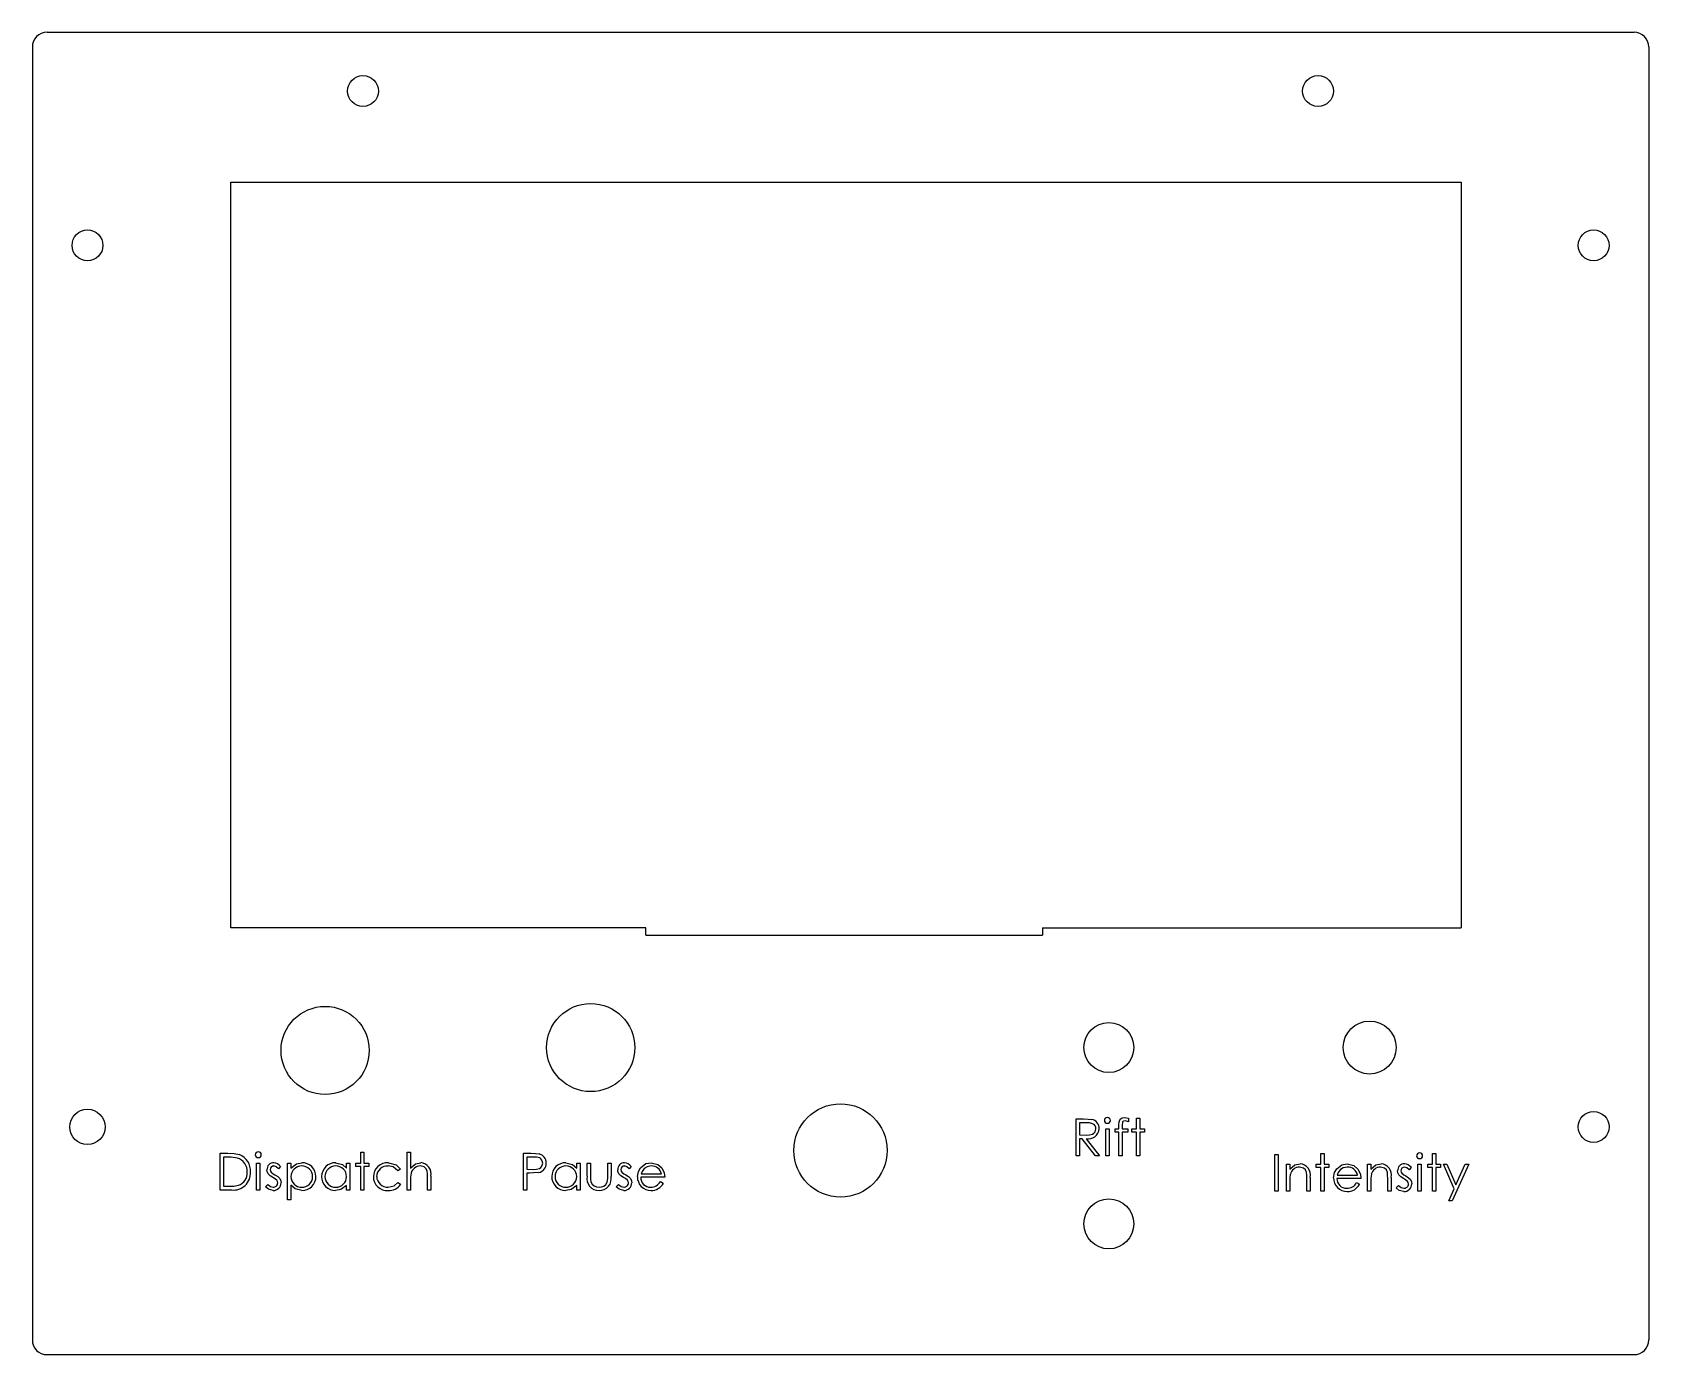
# Model space of a CAD drawing. Extents: x 34 to 254, y 64 to 244.
import ezdxf

# ---------------------------------------------------------------- set-up
doc = ezdxf.new("R2010")
doc.units = 0
doc.header["$MEASUREMENT"] = 0
doc.layers.get('0').update_dxf_attribs({"linetype": 'CONTINUOUS'})

msp = doc.modelspace()

# ---------------------------------------------------------------- linework, layer by layer
at = {"color": 7, "linetype": 'Continuous'}
for p, q in [((36.3, 243.88), (252.3, 243.88)), ((34.3, 241.88), (34.3, 65.88)), ((254.3, 241.88), (254.3, 65.88)), ((61.3, 121.97), (61.3, 223.47)), ((61.3, 223.47), (228.79, 223.47)), ((228.79, 223.47), (228.79, 121.97)), ((117.8, 121.97), (61.3, 121.97)), ((117.8, 120.97), (117.8, 121.97)), ((171.8, 121.97), (171.8, 120.97)), ((171.8, 121.97), (228.79, 121.97)), ((117.8, 120.97), (171.8, 120.97)), ((176.37, 95.96), (177.37, 95.96)), ((176.37, 90.96), (176.37, 95.96)), ((177.75, 95.44), (176.82, 95.44)), ((176.82, 95.44), (176.82, 93.78)), ((180.41, 94.61), (180.85, 94.61)), ((180.41, 90.96), (180.41, 94.61)), ((180.85, 94.61), (180.85, 90.96)), ((181.69, 94.61), (182.2, 94.61)), ((181.69, 94.16), (181.69, 94.61)), ((182.2, 94.61), (182.2, 95.19)), ((182.65, 95.12), (182.65, 94.61)), ((182.65, 94.61), (183.42, 94.61)), ((183.42, 94.61), (183.42, 94.16)), ((183.48, 96.06), (183.48, 95.59)), ((183.93, 94.16), (183.93, 94.61)), ((183.93, 94.61), (184.57, 94.61)), ((184.57, 96.09), (185.02, 96.09)), ((184.57, 94.61), (184.57, 96.09)), ((185.02, 96.09), (185.02, 94.61)), ((185.02, 94.61), (185.66, 94.61)), ((185.66, 94.61), (185.66, 94.16)), ((176.82, 93.78), (177.73, 93.77)), ((176.82, 93.26), (176.82, 90.96)), ((177.18, 93.26), (176.82, 93.26)), ((179.02, 90.96), (177.18, 93.26)), ((177.73, 93.26), (179.57, 90.96)), ((182.2, 94.16), (181.69, 94.16)), ((182.2, 90.96), (182.2, 94.16)), ((182.65, 94.16), (182.65, 90.96)), ((183.42, 94.16), (182.65, 94.16)), ((184.57, 94.16), (183.93, 94.16)), ((184.57, 90.96), (184.57, 94.16)), ((185.02, 94.16), (185.02, 90.96)), ((185.66, 94.16), (185.02, 94.16)), ((59.88, 91.29), (60.89, 91.29)), ((59.88, 86.29), (59.88, 91.29)), ((60.68, 90.78), (60.33, 90.78)), ((60.33, 90.78), (60.33, 86.8)), ((78.99, 91.42), (79.43, 91.42)), ((78.99, 89.94), (78.99, 91.42)), ((79.43, 91.42), (79.43, 89.94)), ((85.33, 86.29), (85.33, 91.42)), ((85.33, 91.42), (85.78, 91.42)), ((85.78, 91.42), (85.78, 89.25)), ((101.15, 91.29), (102.13, 91.29)), ((101.15, 86.29), (101.15, 91.29)), ((101.59, 90.78), (101.59, 89.11)), ((102.51, 90.78), (101.59, 90.78)), ((176.82, 90.96), (176.37, 90.96)), ((179.57, 90.96), (179.02, 90.96)), ((180.85, 90.96), (180.41, 90.96)), ((182.65, 90.96), (182.2, 90.96)), ((185.02, 90.96), (184.57, 90.96)), ((203.4, 91.14), (203.85, 91.14)), ((203.4, 86.14), (203.4, 91.14)), ((203.85, 91.14), (203.85, 86.14)), ((209.68, 91.27), (210.13, 91.27)), ((209.68, 89.8), (209.68, 91.27)), ((210.13, 91.27), (210.13, 89.8)), ((224.87, 91.27), (225.32, 91.27)), ((224.87, 89.8), (224.87, 91.27)), ((225.32, 91.27), (225.32, 89.8)), ((64.82, 89.94), (65.27, 89.94)), ((64.82, 86.29), (64.82, 89.94)), ((65.27, 89.94), (65.27, 86.29)), ((68.09, 89.49), (67.78, 89.17)), ((69.05, 89.94), (69.5, 89.94)), ((69.05, 84.94), (69.05, 89.94)), ((69.5, 89.94), (69.5, 89.27)), ((77.06, 89.94), (77.51, 89.94)), ((77.06, 89.27), (77.06, 89.94)), ((77.51, 89.94), (77.51, 86.29)), ((78.34, 89.49), (78.34, 89.94)), ((78.34, 89.94), (78.99, 89.94)), ((78.99, 89.49), (78.34, 89.49)), ((78.99, 86.29), (78.99, 89.49)), ((79.43, 89.94), (80.08, 89.94)), ((79.43, 89.49), (79.43, 86.29)), ((80.08, 89.49), (79.43, 89.49)), ((80.08, 89.94), (80.08, 89.49)), ((84.43, 89.15), (84.06, 88.92)), ((88.09, 86.29), (88.09, 88.01)), ((88.54, 88.16), (88.54, 86.29)), ((101.59, 89.11), (102.47, 89.1)), ((101.59, 88.6), (101.59, 86.29)), ((101.95, 88.6), (101.59, 88.6)), ((108.39, 89.94), (108.84, 89.94)), ((108.39, 89.27), (108.39, 89.94)), ((108.84, 89.94), (108.84, 86.29)), ((109.8, 89.94), (110.25, 89.94)), ((109.8, 88.2), (109.8, 89.94)), ((110.25, 89.94), (110.25, 88.25)), ((112.62, 89.94), (113.07, 89.94)), ((112.62, 88.25), (112.62, 89.94)), ((113.07, 89.94), (113.07, 88.16)), ((115.82, 89.49), (115.52, 89.17)), ((120.38, 88.02), (117.11, 88.02)), ((117.15, 88.47), (119.93, 88.47)), ((205, 86.14), (205, 89.8)), ((205, 89.8), (205.45, 89.8)), ((205.45, 89.8), (205.45, 89.14)), ((208.21, 88.01), (208.21, 86.14)), ((209.04, 89.35), (209.04, 89.8)), ((209.04, 89.8), (209.68, 89.8)), ((209.68, 89.35), (209.04, 89.35)), ((209.68, 86.14), (209.68, 89.35)), ((210.13, 89.8), (210.77, 89.8)), ((210.13, 89.35), (210.13, 86.14)), ((210.77, 89.35), (210.13, 89.35)), ((210.77, 89.8), (210.77, 89.35)), ((211.91, 88.32), (214.68, 88.32)), ((216.03, 89.8), (216.48, 89.8)), ((216.03, 86.14), (216.03, 89.8)), ((216.48, 89.8), (216.48, 89.14)), ((219.23, 88.01), (219.23, 86.14)), ((221.99, 89.34), (221.68, 89.03)), ((222.89, 89.8), (223.34, 89.8)), ((222.89, 86.14), (222.89, 89.8)), ((223.34, 89.8), (223.34, 86.14)), ((224.23, 89.35), (224.23, 89.8)), ((224.23, 89.8), (224.87, 89.8)), ((224.87, 89.35), (224.23, 89.35)), ((224.87, 86.14), (224.87, 89.35)), ((225.32, 89.8), (225.96, 89.8)), ((225.32, 89.35), (225.32, 86.14)), ((225.96, 89.35), (225.32, 89.35)), ((225.96, 89.8), (225.96, 89.35)), ((226.35, 89.8), (226.83, 89.8)), ((227.83, 86.45), (226.35, 89.8)), ((226.83, 89.8), (228.07, 87)), ((229.81, 89.8), (227.57, 84.8)), ((228.07, 87), (229.33, 89.8)), ((229.33, 89.8), (229.81, 89.8)), ((61.43, 86.29), (59.88, 86.29)), ((60.33, 86.8), (60.91, 86.8)), ((65.27, 86.29), (64.82, 86.29)), ((66.04, 86.72), (66.33, 87.06)), ((69.5, 86.95), (69.5, 84.94)), ((77.06, 86.29), (77.06, 86.92)), ((77.51, 86.29), (77.06, 86.29)), ((79.43, 86.29), (78.99, 86.29)), ((84.06, 87.31), (84.43, 87.07)), ((85.78, 86.29), (85.33, 86.29)), ((85.78, 87.61), (85.78, 86.29)), ((88.54, 86.29), (88.09, 86.29)), ((101.59, 86.29), (101.15, 86.29)), ((108.39, 86.29), (108.39, 86.92)), ((108.84, 86.29), (108.39, 86.29)), ((113.77, 86.72), (114.07, 87.06)), ((119.79, 87.44), (120.18, 87.23)), ((203.85, 86.14), (203.4, 86.14)), ((205.45, 86.14), (205, 86.14)), ((205.45, 87.46), (205.45, 86.14)), ((207.76, 86.14), (207.76, 87.86)), ((208.21, 86.14), (207.76, 86.14)), ((210.13, 86.14), (209.68, 86.14)), ((215.13, 87.87), (211.86, 87.87)), ((214.54, 87.3), (214.94, 87.09)), ((216.48, 86.14), (216.03, 86.14)), ((216.48, 87.46), (216.48, 86.14)), ((218.78, 86.14), (218.78, 87.86)), ((219.23, 86.14), (218.78, 86.14)), ((219.94, 86.57), (220.24, 86.91)), ((223.34, 86.14), (222.89, 86.14)), ((225.32, 86.14), (224.87, 86.14)), ((227.08, 84.8), (227.83, 86.45)), ((69.5, 84.94), (69.05, 84.94)), ((227.57, 84.8), (227.08, 84.8)), ((36.3, 63.88), (252.3, 63.88))]:
    msp.add_line(p, q, dxfattribs=at)
at = {"color": 7, "linetype": 'Continuous', "flags": 128}
for points in [[(177.37, 95.96), (178, 95.94), (178.5, 95.89)], [(177.73, 93.77), (178.18, 93.79), (178.61, 93.9), (178.79, 94.03), (178.94, 94.2), (179.06, 94.62)], [(179.06, 94.62), (179.03, 94.84), (178.94, 95.04), (178.8, 95.2), (178.61, 95.32), (178.19, 95.43), (177.75, 95.44)], [(182.2, 95.19), (182.22, 95.58), (182.38, 95.93), (182.63, 96.1), (182.94, 96.15)], [(183.03, 95.7), (182.83, 95.66), (182.74, 95.61), (182.68, 95.53), (182.65, 95.12)], [(182.94, 96.15), (183.24, 96.12), (183.48, 96.06)], [(183.48, 95.59), (183.23, 95.67), (183.03, 95.7)], [(62.22, 90.64), (61.36, 90.76), (60.68, 90.78)], [(60.89, 91.29), (61.79, 91.25), (62.48, 91.11)], [(102.13, 91.29), (102.77, 91.27), (103.26, 91.21)], [(103.77, 89.95), (103.66, 90.36), (103.53, 90.52), (103.35, 90.65), (102.94, 90.76), (102.51, 90.78)], [(66.4, 88.49), (66.26, 88.79), (66.23, 89.05)], [(67.03, 87.99), (66.65, 88.23), (66.4, 88.49)], [(66.68, 89.07), (66.72, 88.87), (66.8, 88.74)], [(66.8, 88.74), (67.08, 88.5), (67.32, 88.36)], [(67.78, 89.17), (67.47, 89.46), (67.15, 89.56)], [(67.32, 88.36), (67.72, 88.11), (67.98, 87.85)], [(69.5, 89.27), (70.24, 89.87), (70.98, 90.01)], [(75.58, 90.01), (76.51, 89.78), (77.06, 89.27)], [(84.06, 88.92), (83.39, 89.44), (82.73, 89.56)], [(82.76, 90.01), (83.82, 89.74), (84.43, 89.15)], [(85.78, 89.25), (86.47, 89.85), (87.17, 90.01)], [(85.85, 88.59), (85.79, 88.04), (85.78, 87.61)], [(88.04, 88.84), (87.9, 89.17), (87.64, 89.43), (87.09, 89.56)], [(88.09, 88.01), (88.08, 88.47), (88.04, 88.84)], [(103.22, 88.68), (102.51, 88.61), (101.95, 88.6)], [(102.47, 89.1), (102.91, 89.12), (103.34, 89.23), (103.52, 89.35), (103.66, 89.53), (103.77, 89.95)], [(106.91, 90.01), (107.84, 89.78), (108.39, 89.27)], [(110.25, 88.25), (110.26, 87.77), (110.32, 87.39)], [(112.55, 87.36), (112.61, 87.85), (112.62, 88.25)], [(114.13, 88.49), (114, 88.79), (113.97, 89.05)], [(114.76, 87.99), (114.38, 88.23), (114.13, 88.49)], [(114.41, 89.07), (114.46, 88.87), (114.54, 88.74)], [(114.54, 88.74), (114.82, 88.5), (115.06, 88.36)], [(115.52, 89.17), (115.21, 89.46), (114.89, 89.56)], [(115.06, 88.36), (115.46, 88.11), (115.72, 87.85)], [(116.66, 88.11), (116.79, 88.83), (117.08, 89.33)], [(117.08, 89.33), (117.8, 89.88), (118.51, 90.01)], [(117.59, 89.22), (117.29, 88.83), (117.15, 88.47)], [(118.53, 89.56), (117.97, 89.45), (117.59, 89.22)], [(118.51, 90.01), (119.42, 89.78), (119.98, 89.29)], [(119.98, 89.29), (120.3, 88.61), (120.38, 88.02)], [(205.45, 89.14), (206.14, 89.72), (206.84, 89.86)], [(205.52, 88.44), (205.46, 87.9), (205.45, 87.46)], [(207.71, 88.69), (207.57, 89.03), (207.31, 89.28), (206.76, 89.41)], [(207.76, 87.86), (207.75, 88.33), (207.71, 88.69)], [(211.41, 87.96), (211.54, 88.68), (211.83, 89.18)], [(211.83, 89.18), (212.55, 89.73), (213.26, 89.86)], [(212.34, 89.07), (212.05, 88.68), (211.91, 88.32)], [(213.28, 89.41), (212.72, 89.31), (212.34, 89.07)], [(213.26, 89.86), (214.18, 89.64), (214.73, 89.14)], [(214.73, 89.14), (215.06, 88.46), (215.13, 87.87)], [(216.48, 89.14), (217.17, 89.72), (217.87, 89.86)], [(216.55, 88.44), (216.48, 87.9), (216.48, 87.46)], [(218.73, 88.69), (218.6, 89.03), (218.34, 89.28), (217.79, 89.41)], [(218.78, 87.86), (218.77, 88.33), (218.73, 88.69)], [(220.3, 88.34), (220.16, 88.64), (220.13, 88.9)], [(220.93, 87.84), (220.55, 88.09), (220.3, 88.34)], [(220.58, 88.92), (220.62, 88.72), (220.7, 88.59)], [(220.7, 88.59), (220.98, 88.36), (221.23, 88.21)], [(221.68, 89.03), (221.37, 89.31), (221.05, 89.41)], [(221.23, 88.21), (221.62, 87.96), (221.88, 87.7)], [(60.91, 86.8), (61.71, 86.83), (62.34, 86.93)], [(67.08, 86.23), (66.44, 86.39), (66.04, 86.72)], [(66.33, 87.06), (66.7, 86.76), (67.06, 86.67)], [(67.58, 87.61), (67.28, 87.84), (67.03, 87.99)], [(67.7, 87.26), (67.66, 87.47), (67.58, 87.61)], [(67.98, 87.85), (68.12, 87.54), (68.15, 87.28)], [(70.99, 86.23), (70.07, 86.46), (69.5, 86.95)], [(77.06, 86.92), (76.3, 86.36), (75.57, 86.23)], [(82.73, 86.67), (83.55, 86.88), (84.06, 87.31)], [(108.39, 86.92), (107.63, 86.36), (106.9, 86.23)], [(114.82, 86.23), (114.18, 86.39), (113.77, 86.72)], [(114.07, 87.06), (114.44, 86.76), (114.8, 86.67)], [(115.32, 87.61), (115.02, 87.84), (114.76, 87.99)], [(115.44, 87.26), (115.4, 87.47), (115.32, 87.61)], [(115.72, 87.85), (115.86, 87.54), (115.89, 87.28)], [(220.98, 86.08), (220.34, 86.24), (219.94, 86.57)], [(220.24, 86.91), (220.6, 86.62), (220.96, 86.53)], [(221.48, 87.46), (221.19, 87.69), (220.93, 87.84)], [(221.6, 87.11), (221.57, 87.32), (221.48, 87.46)], [(221.88, 87.7), (222.02, 87.39), (222.05, 87.13)]]:
    msp.add_lwpolyline(points, dxfattribs=at)
at = {"color": 7, "linetype": 'Continuous'}
for centre, radius in [((79.3, 235.88), 2.1), ((209.3, 235.88), 2.1), ((41.8, 214.88), 2.1), ((246.8, 214.88), 2.1), ((74.15, 105.29), 6), ((110.3, 105.68), 6), ((180.82, 105.68), 3.4), ((216.32, 105.68), 3.6), ((41.8, 94.88), 2.4), ((144.3, 91.68), 6.35), ((246.8, 94.88), 2.1), ((180.82, 81.68), 3.4)]:
    msp.add_circle(centre, radius, dxfattribs=at)
for centre, radius, start, end in [((36.3, 241.88), 2, 90, 180), ((252.3, 241.88), 2, 0, 90), ((178.02, 94.73), 1.49, 259.1187, 355.6704), ((178.25, 94.66), 1.26, 358.3916, 78.5077), ((180.61, 95.75), 0.402, 88.0854, 177.9056), ((180.61, 95.78), 0.399, 182.3277, 272.2766), ((180.65, 95.75), 0.4, 1.8991, 92.6594), ((180.64, 95.78), 0.403, 267.6997, 357.1472), ((61.67, 88.85), 1.87, 356.2378, 72.9679), ((61.64, 88.91), 2.35, 355.491, 69.111), ((65.03, 91.08), 0.402, 88.0854, 177.9056), ((65.03, 91.11), 0.399, 182.3277, 272.2766), ((65.06, 91.08), 0.4, 1.8991, 92.6594), ((65.06, 91.11), 0.403, 267.6997, 357.1472), ((102.98, 90), 1.25, 357.6084, 76.5942), ((223.1, 90.93), 0.402, 88.0854, 177.9056), ((223.09, 90.96), 0.399, 182.3277, 272.2766), ((223.13, 90.93), 0.4, 1.8991, 92.6594), ((223.13, 90.97), 0.403, 267.6997, 357.1472), ((61.69, 88.58), 2.3, 263.5712, 3.7611), ((61.79, 88.6), 1.75, 288.168, 4.3047), ((67.14, 89.09), 0.913, 89.2627, 182.8716), ((67.17, 89.07), 0.487, 91.4384, 180.5801), ((67.05, 88.71), 1.3, 36.6176, 85.2627), ((70.93, 88.13), 1.43, 88.3475, 180.7885), ((70.93, 88.11), 1.44, 180.0027, 271.7698), ((70.99, 88.11), 1.45, 0.6311, 90.9051), ((71.01, 88.12), 1.89, 0.2363, 90.9712), ((70.98, 88.14), 1.47, 269.8869, 359.2474), ((71.01, 88.11), 1.89, 269.3895, 0.4297), ((75.56, 88.12), 1.89, 89.1672, 179.6851), ((75.55, 88.11), 1.89, 179.5099, 270.6107), ((75.57, 88.11), 1.45, 89.0278, 179.436), ((75.58, 88.14), 1.47, 180.7587, 270.2241), ((75.63, 88.13), 1.43, 359.3052, 91.5588), ((75.63, 88.1), 1.43, 268.056, 0.2879), ((82.67, 88.05), 1.96, 87.3865, 179.0264), ((82.61, 88.12), 1.9, 180.9571, 273.4014), ((82.63, 88.09), 1.47, 86.322, 178.6623), ((82.66, 88.16), 1.49, 181.4308, 272.9014), ((87.11, 88.26), 1.3, 90.6918, 165.1476), ((87.05, 88.49), 1.53, 347.4756, 85.3565), ((102.99, 89.89), 1.24, 281.1078, 2.5498), ((106.88, 88.12), 1.89, 89.1672, 179.6851), ((106.88, 88.11), 1.89, 179.5099, 270.6107), ((106.89, 88.11), 1.45, 89.0278, 179.436), ((106.91, 88.14), 1.47, 180.7587, 270.2241), ((106.96, 88.1), 1.43, 268.056, 0.2879), ((106.96, 88.13), 1.43, 359.3052, 91.5588), ((111.42, 87.87), 1.65, 168.6712, 270.7393), ((111.49, 87.83), 1.61, 267.9847, 11.859), ((114.88, 89.09), 0.913, 89.2627, 182.8716), ((114.9, 89.07), 0.487, 91.4384, 180.5801), ((114.78, 88.71), 1.3, 36.6176, 85.2627), ((118.48, 88.04), 1.82, 178.0313, 270.6417), ((118.42, 87.99), 1.32, 178.6523, 270.7909), ((118.58, 88.18), 1.38, 12.2233, 91.8734), ((206.78, 88.11), 1.3, 90.6686, 165.1261), ((206.72, 88.34), 1.53, 347.5048, 85.3273), ((213.33, 88.03), 1.38, 12.2233, 91.8734), ((217.8, 88.11), 1.3, 90.6686, 165.1261), ((217.74, 88.34), 1.53, 347.5048, 85.3273), ((221.04, 88.95), 0.913, 89.2627, 182.8716), ((221.07, 88.92), 0.487, 91.4384, 180.5801), ((220.95, 88.57), 1.3, 36.6176, 85.2627), ((67.09, 87.29), 0.617, 267.2903, 357.4074), ((67.11, 87.27), 1.04, 268.531, 0.6593), ((82.83, 88.17), 1.95, 266.9556, 325.5553), ((111.35, 87.76), 1.09, 199.6086, 274.9933), ((111.52, 87.77), 1.1, 265.6337, 337.8996), ((114.82, 87.29), 0.617, 267.2903, 357.4074), ((114.85, 87.27), 1.04, 268.531, 0.6593), ((118.47, 88.18), 1.51, 268.8177, 330.7088), ((118.57, 88.03), 1.8, 267.8059, 333.9214), ((213.23, 87.9), 1.82, 178.0313, 270.6417), ((213.18, 87.84), 1.32, 178.6523, 270.7909), ((213.23, 88.03), 1.51, 268.8177, 330.7088), ((213.32, 87.88), 1.8, 267.8059, 333.9214), ((220.99, 87.14), 0.617, 267.2903, 357.4074), ((221.01, 87.12), 1.04, 268.531, 0.6593), ((36.3, 65.88), 2, 180, 270), ((252.3, 65.88), 2, 270, 0)]:
    msp.add_arc(centre, radius, start, end, dxfattribs=at)

doc.saveas('drawing.dxf')
